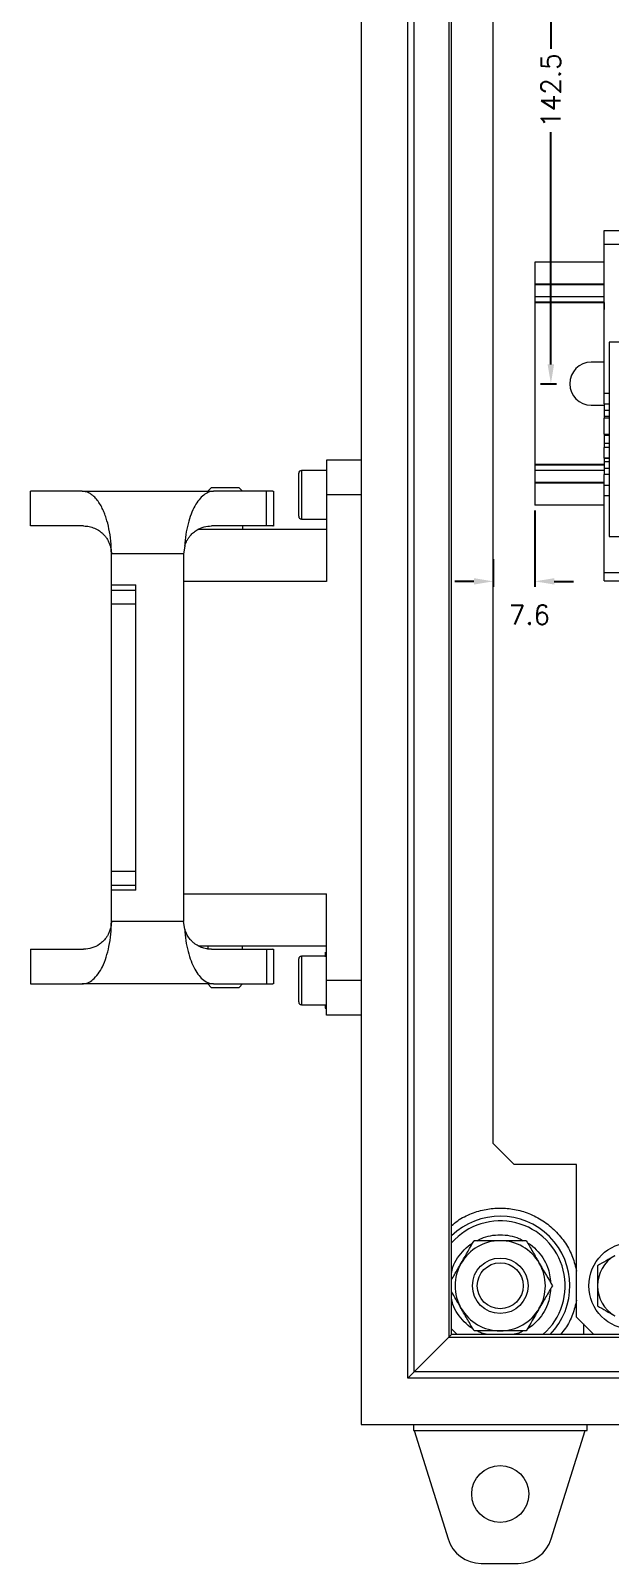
# Model space of a CAD drawing. Extents: x 4137 to 28680, y 2446 to 6814.
# Drawn here: x 16204.2 to 16309.4, y 6199.3 to 6477.6 of the extents above; entities that cross this region are included whole.
import ezdxf

# ---------------------------------------------------------------- set-up
doc = ezdxf.new("R2010")
doc.units = 0
doc.header["$LTSCALE"] = 0.5
doc.layers.get('0').update_dxf_attribs({"linetype": 'CONTINUOUS'})
doc.layers.get('DEFPOINTS').update_dxf_attribs({"linetype": 'CONTINUOUS'})
doc.layers.add('DIM', color=5, linetype='CONTINUOUS')
doc.layers.add('VOL', color=2, linetype='CONTINUOUS')
doc.styles.get("Standard").update_dxf_attribs({"font": 'simplex.shx'})
doc.dimstyles.new('YP115', dxfattribs={"dimscale": 0, "dimtxt": 37.5, "dimasz": 37.5, "dimexe": 0.5, "dimexo": 37.5, "dimgap": 22.5, "dimtad": 0, "dimtoh": 1, "dimdec": 1, "dimzin": 0, "dimdsep": 46, "dimtxsty": 'Standard', "dimcen": 0, "dimdle": 1.25, "dimadec": 0, "dimazin": 0, "dimtfac": 0.75, "dimtdec": 1, "dimtofl": 0, "dimtmove": 2, "dimatfit": 3, "dimfxl": 1, "dimtolj": 1, "dimtzin": 0, "dimarcsym": 0})

# ---------------------------------------------------------------- blocks, each defined once
blk = doc.blocks.new('*D52')
at = {"layer": 'DEFPOINTS', "color": 0, "transparency": 16777216}
for p in [(16298.59, 6555.21), (16303.26, 6555.21), (16295.7, 6413.46)]:
    blk.add_point(p, dxfattribs=at)
at = {"layer": 'DIM', "color": 0, "lineweight": -2, "transparency": 16777216}
for p, q in [((16302.26, 6555.21), (16297.59, 6555.21)), ((16298.59, 6551.71), (16298.59, 6474.27)), ((16298.59, 6416.96), (16298.59, 6459.14)), ((16296.7, 6413.46), (16299.59, 6413.46))]:
    blk.add_line(p, q, dxfattribs=at)
at = {"layer": 'DIM', "color": 0, "transparency": 16777216}
for points in [[(16298, 6551.71), (16299.17, 6551.71), (16298.59, 6555.21)], [(16298, 6416.96), (16299.17, 6416.96), (16298.59, 6413.46)]]:
    blk.add_solid(points, dxfattribs=at)
at = {"layer": 'DIM', "color": 0, "transparency": 16777216, "insert": (16298.59, 6466.7), "char_height": 3.5, "attachment_point": 5, "rotation": 90}
blk.add_mtext('\\A1;142.5', dxfattribs=at)
blk = doc.blocks.new('*D53')
at = {"layer": 'DEFPOINTS', "color": 0, "transparency": 16777216}
for p in [(16295.7, 6391.41), (16288.14, 6382.62), (16288.14, 6377.57)]:
    blk.add_point(p, dxfattribs=at)
at = {"layer": 'DIM', "color": 0, "lineweight": -2, "transparency": 16777216}
for p, q in [((16295.7, 6390.41), (16295.7, 6376.57)), ((16288.14, 6381.62), (16288.14, 6376.57)), ((16284.64, 6377.57), (16281.14, 6377.57)), ((16299.2, 6377.57), (16302.7, 6377.57))]:
    blk.add_line(p, q, dxfattribs=at)
at = {"layer": 'DIM', "color": 0, "transparency": 16777216}
for points in [[(16284.64, 6378.15), (16284.64, 6376.99), (16288.14, 6377.57)], [(16299.2, 6378.15), (16299.2, 6376.99), (16295.7, 6377.57)]]:
    blk.add_solid(points, dxfattribs=at)
at = {"layer": 'DIM', "color": 0, "transparency": 16777216, "insert": (16294.69, 6371.49), "char_height": 3.5, "attachment_point": 5}
blk.add_mtext('\\A1;7.6', dxfattribs=at)
blk = doc.blocks.new('*D54')
at = {"layer": 'DEFPOINTS', "color": 0, "transparency": 16777216}
for p in [(16295.7, 6391.41), (16288.14, 6382.62), (16288.14, 6377.57)]:
    blk.add_point(p, dxfattribs=at)
at = {"layer": 'DIM', "color": 0, "lineweight": -2, "transparency": 16777216}
for p, q in [((16295.7, 6390.41), (16295.7, 6376.57)), ((16288.14, 6381.62), (16288.14, 6376.57)), ((16284.64, 6377.57), (16281.14, 6377.57)), ((16299.2, 6377.57), (16302.7, 6377.57))]:
    blk.add_line(p, q, dxfattribs=at)
at = {"layer": 'DIM', "color": 0, "transparency": 16777216}
for points in [[(16284.64, 6378.15), (16284.64, 6376.99), (16288.14, 6377.57)], [(16299.2, 6378.15), (16299.2, 6376.99), (16295.7, 6377.57)]]:
    blk.add_solid(points, dxfattribs=at)
at = {"layer": 'DIM', "color": 0, "transparency": 16777216, "insert": (16294.69, 6371.49), "char_height": 3.5, "attachment_point": 5}
blk.add_mtext('\\A1;7.6', dxfattribs=at)

msp = doc.modelspace()

# ---------------------------------------------------------------- linework, layer by layer
at = {"color": 7, "linetype": 'Continuous', "lineweight": 15}
for p, q in [((16264.2, 6602.46), (16264.2, 6224.46)), ((16264.2, 6602.46), (16264.2, 6224.46)), ((16272.63, 6232.89), (16272.63, 6594.02)), ((16272.63, 6232.89), (16272.63, 6594.02)), ((16273.8, 6234.06), (16273.8, 6592.86)), ((16273.8, 6234.06), (16273.8, 6592.86)), ((16280.09, 6586.57), (16280.09, 6240.34)), ((16280.09, 6586.57), (16280.09, 6240.34)), ((16280.58, 6240.84), (16280.58, 6586.08)), ((16280.58, 6240.84), (16280.58, 6586.08)), ((16288.14, 6275.49), (16288.14, 6482.76)), ((16288.14, 6275.49), (16288.14, 6482.76)), ((16308.24, 6441.3), (16320.21, 6441.3)), ((16308.24, 6438.78), (16308.24, 6441.3)), ((16308.24, 6441.3), (16320.21, 6441.3)), ((16308.24, 6438.78), (16308.24, 6441.3)), ((16308.24, 6438.78), (16320.21, 6438.78)), ((16308.24, 6411.69), (16308.24, 6438.78)), ((16308.24, 6438.78), (16320.21, 6438.78)), ((16308.24, 6411.69), (16308.24, 6438.78)), ((16308.24, 6435.51), (16295.7, 6435.51)), ((16295.7, 6435.51), (16295.7, 6431.48)), ((16308.24, 6435.51), (16295.7, 6435.51)), ((16295.7, 6435.51), (16295.7, 6431.48)), ((16295.7, 6431.48), (16295.7, 6429.21)), ((16295.7, 6431.48), (16295.7, 6429.21)), ((16308.24, 6429.21), (16295.7, 6429.21)), ((16295.7, 6429.21), (16295.7, 6428.2)), ((16308.24, 6429.21), (16295.7, 6429.21)), ((16295.7, 6429.21), (16295.7, 6428.2)), ((16295.7, 6428.2), (16295.7, 6398.72)), ((16295.7, 6428.2), (16295.7, 6398.72)), ((16308.24, 6428.22), (16308.24, 6426.94)), ((16308.24, 6428.22), (16308.24, 6426.94)), ((16319.26, 6421.02), (16309.18, 6421.02)), ((16309.18, 6421.02), (16309.18, 6385.74)), ((16319.26, 6421.02), (16309.18, 6421.02)), ((16309.18, 6421.02), (16309.18, 6385.74)), ((16308.24, 6417.36), (16305.91, 6417.36)), ((16308.24, 6417.36), (16305.91, 6417.36)), ((16305.91, 6409.55), (16308.24, 6409.55)), ((16305.91, 6409.55), (16308.24, 6409.55)), ((16309.18, 6411.69), (16308.24, 6411.69)), ((16308.24, 6409.8), (16308.24, 6411.69)), ((16309.18, 6411.69), (16308.24, 6411.69)), ((16308.24, 6409.8), (16308.24, 6411.69)), ((16308.24, 6409.8), (16309.18, 6409.8)), ((16308.24, 6409.8), (16308.24, 6408.67)), ((16308.24, 6409.8), (16309.18, 6409.8)), ((16308.24, 6409.8), (16308.24, 6408.67)), ((16308.24, 6408.67), (16308.24, 6407.51)), ((16308.24, 6408.67), (16308.24, 6407.51)), ((16308.24, 6407.51), (16308.24, 6407.21)), ((16308.24, 6407.51), (16308.24, 6407.21)), ((16309.18, 6407.21), (16308.24, 6407.21)), ((16308.24, 6404.32), (16308.24, 6407.21)), ((16309.18, 6407.21), (16308.24, 6407.21)), ((16308.24, 6404.32), (16308.24, 6407.21)), ((16308.24, 6404.32), (16308.24, 6404.13)), ((16308.24, 6404.32), (16308.24, 6404.13)), ((16308.24, 6404.13), (16309.18, 6404.13)), ((16308.24, 6404.13), (16309.18, 6404.13)), ((16308.24, 6404.13), (16308.24, 6402.62)), ((16308.24, 6404.13), (16309.18, 6404.13)), ((16308.24, 6404.13), (16309.18, 6404.13)), ((16308.24, 6404.13), (16308.24, 6402.62)), ((16309.18, 6402.62), (16308.24, 6402.62)), ((16308.24, 6402.62), (16308.24, 6401.87)), ((16309.18, 6402.62), (16308.24, 6402.62)), ((16308.24, 6402.62), (16308.24, 6401.87)), ((16309.18, 6401.87), (16308.24, 6401.87)), ((16309.18, 6401.87), (16308.24, 6401.87)), ((16308.24, 6399.94), (16308.24, 6401.87)), ((16309.18, 6401.87), (16308.24, 6401.87)), ((16309.18, 6401.87), (16308.24, 6401.87)), ((16308.24, 6399.94), (16308.24, 6401.87)), ((16264.2, 6399.6), (16257.9, 6399.6)), ((16257.9, 6399.6), (16257.9, 6393.3)), ((16264.2, 6399.6), (16257.9, 6399.6)), ((16257.9, 6399.6), (16257.9, 6393.3)), ((16295.7, 6398.72), (16295.7, 6397.71)), ((16295.7, 6398.72), (16295.7, 6397.71)), ((16309.18, 6399.94), (16308.24, 6399.94)), ((16308.24, 6399.94), (16308.24, 6399.93)), ((16309.18, 6399.94), (16308.24, 6399.94)), ((16308.24, 6399.94), (16308.24, 6399.93)), ((16308.24, 6399.93), (16308.24, 6399.25)), ((16308.24, 6399.93), (16308.24, 6399.25)), ((16308.24, 6399.25), (16308.24, 6398.09)), ((16308.24, 6399.25), (16308.24, 6398.09)), ((16252.86, 6393.3), (16252.86, 6397.2)), ((16252.86, 6393.3), (16252.86, 6397.2)), ((16257.9, 6397.71), (16253.36, 6397.71)), ((16257.9, 6397.71), (16253.36, 6397.71)), ((16308.24, 6397.71), (16295.7, 6397.71)), ((16295.7, 6397.71), (16295.7, 6395.44)), ((16308.24, 6397.71), (16295.7, 6397.71)), ((16295.7, 6397.71), (16295.7, 6395.44)), ((16308.24, 6398.09), (16308.24, 6396.95)), ((16308.24, 6398.09), (16308.24, 6396.95)), ((16309.18, 6396.95), (16308.24, 6396.95)), ((16308.24, 6395.06), (16308.24, 6396.95)), ((16309.18, 6396.95), (16308.24, 6396.95)), ((16308.24, 6395.06), (16308.24, 6396.95)), ((16204.22, 6387.63), (16204.22, 6393.93)), ((16213.58, 6393.93), (16204.22, 6393.93)), ((16204.22, 6387.63), (16204.22, 6393.93)), ((16213.58, 6393.93), (16204.22, 6393.93)), ((16213.58, 6393.93), (16237.41, 6393.93)), ((16213.58, 6393.93), (16237.41, 6393.93)), ((16236.99, 6394.56), (16236.35, 6393.93)), ((16236.99, 6394.56), (16236.35, 6393.93)), ((16246.98, 6393.93), (16237.41, 6393.93)), ((16246.98, 6393.93), (16237.41, 6393.93)), ((16242.65, 6393.93), (16242.02, 6394.56)), ((16242.65, 6393.93), (16242.02, 6394.56)), ((16246.98, 6387.63), (16246.98, 6393.93)), ((16246.98, 6387.63), (16246.98, 6393.93)), ((16248.32, 6387.62), (16248.32, 6393.93)), ((16248.32, 6387.62), (16248.32, 6393.93)), ((16252.86, 6389.39), (16252.86, 6393.3)), ((16252.86, 6389.39), (16252.86, 6393.3)), ((16257.9, 6393.3), (16257.9, 6377.55)), ((16264.2, 6393.3), (16257.9, 6393.3)), ((16257.9, 6393.3), (16257.9, 6377.55)), ((16264.2, 6393.3), (16257.9, 6393.3)), ((16295.7, 6395.44), (16295.7, 6391.41)), ((16295.7, 6395.44), (16295.7, 6391.41)), ((16308.24, 6395.06), (16309.18, 6395.06)), ((16308.24, 6393.17), (16308.24, 6395.06)), ((16308.24, 6395.06), (16309.18, 6395.06)), ((16308.24, 6393.17), (16308.24, 6395.06)), ((16308.24, 6379.19), (16308.24, 6393.17)), ((16308.24, 6379.19), (16308.24, 6393.17)), ((16308.24, 6391.41), (16295.7, 6391.41)), ((16308.24, 6391.41), (16295.7, 6391.41)), ((16213.83, 6387.63), (16204.22, 6387.63)), ((16213.83, 6387.63), (16204.22, 6387.63)), ((16246.98, 6387.63), (16237.01, 6387.63)), ((16246.98, 6387.63), (16237.01, 6387.63)), ((16242.65, 6387.63), (16242.65, 6387)), ((16242.65, 6387.63), (16242.65, 6387)), ((16253.36, 6388.89), (16257.9, 6388.89)), ((16253.36, 6388.89), (16257.9, 6388.89)), ((16257.9, 6387), (16234.62, 6387)), ((16257.9, 6387), (16234.62, 6387)), ((16309.18, 6385.74), (16319.26, 6385.74)), ((16309.18, 6385.74), (16319.26, 6385.74)), ((16231.97, 6382.59), (16218.87, 6382.59)), ((16218.87, 6376.92), (16218.87, 6382.59)), ((16231.97, 6382.59), (16218.87, 6382.59)), ((16218.87, 6376.92), (16218.87, 6382.59)), ((16232.16, 6383.97), (16231.97, 6382.59)), ((16232.16, 6383.97), (16231.97, 6382.59)), ((16231.97, 6382.59), (16231.97, 6315.81)), ((16231.97, 6382.59), (16231.97, 6315.81)), ((16308.24, 6379.19), (16320.21, 6379.19)), ((16308.24, 6377.67), (16308.24, 6379.19)), ((16308.24, 6379.19), (16320.21, 6379.19)), ((16308.24, 6377.67), (16308.24, 6379.19)), ((16218.87, 6376.92), (16223.28, 6376.92)), ((16218.87, 6375.98), (16218.87, 6376.92)), ((16218.87, 6376.92), (16223.28, 6376.92)), ((16218.87, 6375.98), (16218.87, 6376.92)), ((16223.28, 6375.98), (16223.28, 6376.92)), ((16223.28, 6375.98), (16223.28, 6376.92)), ((16308.24, 6377.67), (16320.21, 6377.67)), ((16308.24, 6377.67), (16320.21, 6377.67)), ((16218.87, 6375.98), (16223.28, 6375.98)), ((16218.87, 6375.98), (16223.28, 6375.98)), ((16218.87, 6373.47), (16223.28, 6373.47)), ((16218.87, 6324.93), (16218.87, 6373.47)), ((16218.87, 6373.47), (16223.28, 6373.47)), ((16218.87, 6324.93), (16218.87, 6373.47)), ((16223.28, 6324.93), (16223.28, 6373.47)), ((16223.28, 6324.93), (16223.28, 6373.47)), ((16218.87, 6324.93), (16223.28, 6324.93)), ((16218.87, 6324.93), (16223.28, 6324.93)), ((16218.87, 6322.42), (16223.28, 6322.42)), ((16218.87, 6321.48), (16218.87, 6322.42)), ((16218.87, 6322.42), (16223.28, 6322.42)), ((16218.87, 6321.48), (16218.87, 6322.42)), ((16223.28, 6321.48), (16218.87, 6321.48)), ((16218.87, 6315.81), (16218.87, 6321.48)), ((16223.28, 6321.48), (16218.87, 6321.48)), ((16218.87, 6315.81), (16218.87, 6321.48)), ((16223.28, 6321.48), (16223.28, 6322.42)), ((16223.28, 6321.48), (16223.28, 6322.42)), ((16257.9, 6305.1), (16257.9, 6320.85)), ((16257.9, 6305.1), (16257.9, 6320.85)), ((16231.97, 6315.81), (16218.87, 6315.81)), ((16231.97, 6315.81), (16218.87, 6315.81)), ((16232.16, 6314.43), (16231.97, 6315.81)), ((16232.16, 6314.43), (16231.97, 6315.81)), ((16204.22, 6310.77), (16213.83, 6310.77)), ((16204.22, 6310.77), (16204.22, 6304.47)), ((16204.22, 6310.77), (16213.83, 6310.77)), ((16204.22, 6310.77), (16204.22, 6304.47)), ((16234.6, 6311.4), (16257.9, 6311.4)), ((16234.6, 6311.4), (16257.9, 6311.4)), ((16236.35, 6311.4), (16236.35, 6310.7)), ((16236.35, 6311.4), (16236.35, 6310.7)), ((16237.01, 6310.77), (16246.98, 6310.77)), ((16237.01, 6310.77), (16246.98, 6310.77)), ((16242.65, 6310.77), (16242.65, 6311.4)), ((16242.65, 6310.77), (16242.65, 6311.4)), ((16246.98, 6310.77), (16246.98, 6304.47)), ((16246.98, 6310.77), (16246.98, 6304.47)), ((16248.32, 6304.46), (16248.32, 6310.77)), ((16248.32, 6304.46), (16248.32, 6310.77)), ((16257.9, 6309.51), (16253.36, 6309.51)), ((16257.9, 6309.51), (16253.36, 6309.51)), ((16257.65, 6309.66), (16257.65, 6309.51)), ((16257.65, 6309.66), (16257.65, 6309.51)), ((16252.86, 6305.1), (16252.86, 6309)), ((16252.86, 6305.1), (16252.86, 6309)), ((16204.22, 6304.47), (16213.58, 6304.47)), ((16204.22, 6304.47), (16213.58, 6304.47)), ((16237.41, 6304.47), (16213.58, 6304.47)), ((16237.41, 6304.47), (16213.58, 6304.47)), ((16236.35, 6304.47), (16236.99, 6303.83)), ((16236.35, 6304.47), (16236.99, 6303.83)), ((16237.41, 6304.47), (16246.98, 6304.47)), ((16237.41, 6304.47), (16246.98, 6304.47)), ((16242.65, 6304.47), (16242.02, 6303.84)), ((16242.65, 6304.47), (16242.02, 6303.84)), ((16252.86, 6301.19), (16252.86, 6305.1)), ((16252.86, 6301.19), (16252.86, 6305.1)), ((16264.2, 6305.1), (16257.9, 6305.1)), ((16257.9, 6298.8), (16257.9, 6305.1)), ((16264.2, 6305.1), (16257.9, 6305.1)), ((16257.9, 6298.8), (16257.9, 6305.1)), ((16253.36, 6300.69), (16257.9, 6300.69)), ((16253.36, 6300.69), (16257.9, 6300.69)), ((16257.65, 6300.69), (16257.65, 6300.06)), ((16257.65, 6300.69), (16257.65, 6300.06)), ((16257.65, 6300.06), (16257.9, 6300.06)), ((16257.65, 6300.06), (16257.9, 6300.06)), ((16264.2, 6298.8), (16257.9, 6298.8)), ((16264.2, 6298.8), (16257.9, 6298.8)), ((16291.92, 6271.71), (16288.14, 6275.49)), ((16291.92, 6271.71), (16288.14, 6275.49)), ((16303.26, 6271.71), (16291.92, 6271.71)), ((16303.26, 6271.71), (16291.92, 6271.71)), ((16303.26, 6243.99), (16303.26, 6271.71)), ((16303.26, 6243.99), (16303.26, 6271.71)), ((16306.41, 6240.84), (16303.26, 6243.99)), ((16306.41, 6240.84), (16303.26, 6243.99)), ((16304.52, 6242.73), (16304.52, 6240.84)), ((16304.52, 6242.73), (16304.52, 6240.84)), ((16273.8, 6234.06), (16280.09, 6240.34)), ((16273.8, 6234.06), (16280.09, 6240.34)), ((16280.09, 6240.34), (16491.49, 6240.34)), ((16280.09, 6240.34), (16491.49, 6240.34)), ((16491, 6240.84), (16280.58, 6240.84)), ((16491, 6240.84), (16280.58, 6240.84)), ((16273.8, 6234.06), (16272.63, 6232.89)), ((16273.8, 6234.06), (16272.63, 6232.89)), ((16498.95, 6232.89), (16272.63, 6232.89)), ((16498.95, 6232.89), (16272.63, 6232.89)), ((16497.78, 6234.06), (16273.8, 6234.06)), ((16497.78, 6234.06), (16273.8, 6234.06)), ((16264.2, 6224.46), (16516.2, 6224.46)), ((16264.2, 6224.46), (16516.2, 6224.46)), ((16273.65, 6224.46), (16273.65, 6223.41)), ((16273.65, 6224.46), (16273.65, 6223.41)), ((16273.65, 6223.41), (16273.76, 6223.41)), ((16273.65, 6223.41), (16273.76, 6223.41)), ((16273.76, 6223.41), (16304.82, 6223.41)), ((16273.76, 6223.41), (16279.93, 6203.68)), ((16273.76, 6223.41), (16304.82, 6223.41)), ((16273.76, 6223.41), (16279.93, 6203.68)), ((16298.66, 6203.68), (16304.82, 6223.41)), ((16298.66, 6203.68), (16304.82, 6223.41)), ((16304.82, 6223.41), (16305.15, 6223.41)), ((16304.82, 6223.41), (16305.15, 6223.41)), ((16305.15, 6223.41), (16305.15, 6224.46)), ((16305.15, 6223.41), (16305.15, 6224.46)), ((16285.94, 6199.26), (16292.64, 6199.26)), ((16285.94, 6199.26), (16292.64, 6199.26))]:
    msp.add_line(p, q, dxfattribs=at)
at = {"color": 8, "linetype": 'Continuous', "lineweight": 15}
for p, q in [((16308.24, 6408.67), (16309.18, 6408.67)), ((16308.24, 6408.67), (16309.18, 6408.67)), ((16309.18, 6407.51), (16308.24, 6407.51)), ((16309.18, 6407.51), (16308.24, 6407.51)), ((16308.24, 6404.32), (16309.18, 6404.32)), ((16308.24, 6404.32), (16309.18, 6404.32)), ((16308.24, 6399.93), (16309.18, 6399.93)), ((16308.24, 6399.93), (16309.18, 6399.93)), ((16309.18, 6399.25), (16308.24, 6399.25)), ((16309.18, 6399.25), (16308.24, 6399.25)), ((16253.36, 6397.71), (16253.36, 6393.3)), ((16253.36, 6397.71), (16253.36, 6393.3)), ((16309.18, 6398.09), (16308.24, 6398.09)), ((16309.18, 6398.09), (16308.24, 6398.09)), ((16253.36, 6393.3), (16253.36, 6388.89)), ((16253.36, 6393.3), (16253.36, 6388.89)), ((16308.24, 6393.17), (16309.18, 6393.17)), ((16308.24, 6393.17), (16309.18, 6393.17)), ((16257.9, 6377.55), (16231.97, 6377.55)), ((16257.9, 6377.55), (16231.97, 6377.55)), ((16231.97, 6320.85), (16257.9, 6320.85)), ((16231.97, 6320.85), (16257.9, 6320.85)), ((16253.36, 6309.51), (16253.36, 6305.1)), ((16253.36, 6309.51), (16253.36, 6305.1)), ((16253.36, 6305.1), (16253.36, 6300.69)), ((16253.36, 6305.1), (16253.36, 6300.69))]:
    msp.add_line(p, q, dxfattribs=at)
at = {"color": 7, "linetype": 'Continuous', "lineweight": 15, "flags": 128}
msp.add_lwpolyline([(16280.58, 6240.84), (16280.52, 6240.78), (16280.36, 6240.61), (16280.09, 6240.34)], dxfattribs=at)
msp.add_lwpolyline([(16280.58, 6240.84), (16280.52, 6240.78), (16280.36, 6240.61), (16280.09, 6240.34)], dxfattribs=at)
at = {"color": 8, "linetype": 'Continuous', "lineweight": 15, "flags": 128}
msp.add_lwpolyline([(16280.58, 6241.84), (16280.69, 6241.72), (16281.58, 6240.84)], dxfattribs=at)
msp.add_lwpolyline([(16280.58, 6241.84), (16280.69, 6241.72), (16281.58, 6240.84)], dxfattribs=at)
at = {"color": 7, "linetype": 'Continuous', "lineweight": 15}
for centre, radius in [((16313.34, 6249.66), 7.87), ((16313.34, 6249.66), 7.87), ((16289.4, 6249.66), 5.04), ((16289.4, 6249.66), 5.04), ((16289.4, 6249.66), 4.17), ((16289.4, 6249.66), 4.17), ((16289.4, 6211.86), 5.17), ((16289.4, 6211.86), 5.17)]:
    msp.add_circle(centre, radius, dxfattribs=at)
for centre, radius, start, end in [((16305.91, 6413.46), 3.91, 90, 270), ((16305.91, 6413.46), 3.91, 90, 270), ((16253.36, 6397.2), 0.504, 90, 180), ((16253.36, 6397.2), 0.504, 90, 180), ((16253.36, 6389.39), 0.504, 180, 270), ((16253.36, 6389.39), 0.504, 180, 270), ((16253.36, 6309), 0.504, 90, 180), ((16253.36, 6309), 0.504, 90, 180), ((16253.36, 6301.19), 0.504, 180, 270), ((16253.36, 6301.19), 0.504, 180, 270), ((16289.4, 6249.66), 8.19, 90.0186, 150.0186), ((16289.4, 6249.66), 8.19, 90.0186, 150.0186), ((16289.4, 6249.66), 8.19, 30.0186, 90.0186), ((16289.4, 6249.66), 8.19, 30.0186, 90.0186), ((16289.4, 6249.66), 8.19, 150.0186, 210.0186), ((16289.4, 6249.66), 8.19, 150.0186, 210.0186), ((16289.4, 6249.66), 8.19, 330.0186, 30.0186), ((16289.4, 6249.66), 8.19, 330.0186, 30.0186), ((16313.34, 6249.66), 6.3, 120, 180), ((16313.34, 6249.66), 6.3, 120, 180), ((16313.34, 6249.66), 6.3, 180, 240), ((16313.34, 6249.66), 6.3, 180, 240), ((16289.4, 6249.66), 8.19, 210.0186, 270.0186), ((16289.4, 6249.66), 8.19, 210.0186, 270.0186), ((16289.4, 6249.66), 8.19, 270.0186, 330.0186), ((16289.4, 6249.66), 8.19, 270.0186, 330.0186), ((16285.94, 6205.56), 6.3, 197.354, 270), ((16285.94, 6205.56), 6.3, 197.354, 270), ((16292.64, 6205.56), 6.3, 270, 342.646), ((16292.64, 6205.56), 6.3, 270, 342.646)]:
    msp.add_arc(centre, radius, start, end, dxfattribs=at)
at = {"color": 8, "linetype": 'Continuous', "lineweight": 15}
for radius, start, end in [(12.64, 315.7657, 134.2343), (12.64, 315.7657, 134.2343), (11.78, 311.5427, 138.4573), (11.78, 311.5427, 138.4573)]:
    msp.add_arc((16289.4, 6249.66), radius, start, end, dxfattribs=at)
at = {"color": 7, "linetype": 'Continuous', "lineweight": 15}
for points, knots in [([(16218.87, 6382.59), (16218.84, 6383.36), (16218.8, 6384.92), (16218.46, 6387.12), (16218.03, 6388.79), (16217.6, 6389.98), (16217.2, 6390.87), (16216.73, 6391.73), (16216.16, 6392.52), (16215.57, 6393.12), (16214.96, 6393.56), (16214.31, 6393.86), (16213.83, 6393.91), (16213.58, 6393.93)], [0, 0, 0, 0, 0.123485, 0.2497094, 0.3705494, 0.4348736, 0.4998427, 0.5779277, 0.6613773, 0.7498939, 0.8190889, 0.9025817, 1, 1, 1, 1]), ([(16218.87, 6382.59), (16218.84, 6383.36), (16218.8, 6384.92), (16218.46, 6387.12), (16218.03, 6388.79), (16217.6, 6389.98), (16217.2, 6390.87), (16216.73, 6391.73), (16216.16, 6392.52), (16215.57, 6393.12), (16214.96, 6393.56), (16214.31, 6393.86), (16213.83, 6393.91), (16213.58, 6393.93)], [0, 0, 0, 0, 0.123485, 0.2497094, 0.3705494, 0.4348736, 0.4998427, 0.5779277, 0.6613773, 0.7498939, 0.8190889, 0.9025817, 1, 1, 1, 1]), ([(16237.41, 6393.93), (16237.11, 6393.9), (16236.49, 6393.83), (16235.6, 6393.3), (16234.75, 6392.46), (16233.97, 6391.28), (16233.3, 6389.81), (16232.75, 6388.06), (16232.34, 6386.1), (16232.22, 6384.68), (16232.16, 6383.97)], [0, 0, 0, 0, 0.125339, 0.249985, 0.375869, 0.499958, 0.626027, 0.74986, 0.87568, 1, 1, 1, 1]), ([(16237.41, 6393.93), (16237.11, 6393.9), (16236.49, 6393.83), (16235.6, 6393.3), (16234.75, 6392.46), (16233.97, 6391.28), (16233.3, 6389.81), (16232.75, 6388.06), (16232.34, 6386.1), (16232.22, 6384.68), (16232.16, 6383.97)], [0, 0, 0, 0, 0.125339, 0.249985, 0.375869, 0.499958, 0.626027, 0.74986, 0.87568, 1, 1, 1, 1]), ([(16242.02, 6394.56), (16241.99, 6394.56), (16241.91, 6394.56), (16241.33, 6394.56), (16240.49, 6394.56), (16239.5, 6394.56), (16238.51, 6394.56), (16237.68, 6394.56), (16237.1, 6394.56), (16237.02, 6394.56), (16236.98, 6394.56)], [0, 0, 0, 0, 0.125, 0.25, 0.374999, 0.5, 0.625, 0.75, 0.875, 1, 1, 1, 1]), ([(16242.02, 6394.56), (16241.99, 6394.56), (16241.91, 6394.56), (16241.33, 6394.56), (16240.49, 6394.56), (16239.5, 6394.56), (16238.51, 6394.56), (16237.68, 6394.56), (16237.1, 6394.56), (16237.02, 6394.56), (16236.98, 6394.56)], [0, 0, 0, 0, 0.125, 0.25, 0.374999, 0.5, 0.625, 0.75, 0.875, 1, 1, 1, 1]), ([(16248.16, 6393.93), (16248.2, 6393.93), (16248.34, 6393.93), (16247.55, 6393.93), (16246.98, 6393.93)], [0, 0, 0, 0, 0.296633, 1, 1, 1, 1]), ([(16248.16, 6393.93), (16248.2, 6393.93), (16248.34, 6393.93), (16247.55, 6393.93), (16246.98, 6393.93)], [0, 0, 0, 0, 0.296633, 1, 1, 1, 1]), ([(16213.83, 6387.63), (16214.17, 6387.61), (16214.84, 6387.57), (16215.81, 6387.26), (16216.6, 6386.83), (16217.21, 6386.34), (16217.66, 6385.88), (16218.05, 6385.37), (16218.36, 6384.81), (16218.62, 6384.17), (16218.82, 6383.44), (16218.85, 6382.86), (16218.87, 6382.59)], [0, 0, 0, 0, 0.17529, 0.341504, 0.50016, 0.591087, 0.674174, 0.750201, 0.816448, 0.875182, 0.941928, 1, 1, 1, 1]), ([(16213.83, 6387.63), (16214.17, 6387.61), (16214.84, 6387.57), (16215.81, 6387.26), (16216.6, 6386.83), (16217.21, 6386.34), (16217.66, 6385.88), (16218.05, 6385.37), (16218.36, 6384.81), (16218.62, 6384.17), (16218.82, 6383.44), (16218.85, 6382.86), (16218.87, 6382.59)], [0, 0, 0, 0, 0.17529, 0.341504, 0.50016, 0.591087, 0.674174, 0.750201, 0.816448, 0.875182, 0.941928, 1, 1, 1, 1]), ([(16232.16, 6383.97), (16232.29, 6384.33), (16232.5, 6384.89), (16232.86, 6385.46), (16233.25, 6385.97), (16233.77, 6386.48), (16234.6, 6387.06), (16235.69, 6387.53), (16236.56, 6387.6), (16237.01, 6387.63)], [0, 0, 0, 0, 0.113169, 0.178166, 0.2498462, 0.3686049, 0.499907, 0.7424298, 1, 1, 1, 1]), ([(16232.16, 6383.97), (16232.29, 6384.33), (16232.5, 6384.89), (16232.86, 6385.46), (16233.25, 6385.97), (16233.77, 6386.48), (16234.6, 6387.06), (16235.69, 6387.53), (16236.56, 6387.6), (16237.01, 6387.63)], [0, 0, 0, 0, 0.113169, 0.178166, 0.2498462, 0.3686049, 0.499907, 0.7424298, 1, 1, 1, 1]), ([(16248.16, 6387.63), (16248.2, 6387.63), (16248.34, 6387.63), (16247.55, 6387.63), (16246.98, 6387.63)], [0, 0, 0, 0, 0.296633, 1, 1, 1, 1]), ([(16248.16, 6387.63), (16248.2, 6387.63), (16248.34, 6387.63), (16247.55, 6387.63), (16246.98, 6387.63)], [0, 0, 0, 0, 0.296633, 1, 1, 1, 1]), ([(16218.87, 6373.47), (16218.87, 6373.78), (16218.87, 6374.41), (16218.87, 6375.22), (16218.87, 6375.81), (16218.87, 6375.92), (16218.87, 6375.98)], [0, 0, 0, 0, 0.25, 0.500001, 0.75, 1, 1, 1, 1]), ([(16218.87, 6373.47), (16218.87, 6373.78), (16218.87, 6374.41), (16218.87, 6375.22), (16218.87, 6375.81), (16218.87, 6375.92), (16218.87, 6375.98)], [0, 0, 0, 0, 0.25, 0.500001, 0.75, 1, 1, 1, 1]), ([(16223.28, 6373.47), (16223.28, 6373.78), (16223.28, 6374.41), (16223.28, 6375.22), (16223.28, 6375.81), (16223.28, 6375.92), (16223.28, 6375.98)], [0, 0, 0, 0, 0.25, 0.500001, 0.75, 1, 1, 1, 1]), ([(16223.28, 6373.47), (16223.28, 6373.78), (16223.28, 6374.41), (16223.28, 6375.22), (16223.28, 6375.81), (16223.28, 6375.92), (16223.28, 6375.98)], [0, 0, 0, 0, 0.25, 0.500001, 0.75, 1, 1, 1, 1]), ([(16218.87, 6322.42), (16218.87, 6322.47), (16218.87, 6322.58), (16218.87, 6323.17), (16218.87, 6323.98), (16218.87, 6324.61), (16218.87, 6324.93)], [0, 0, 0, 0, 0.25, 0.499999, 0.75, 1, 1, 1, 1]), ([(16218.87, 6322.42), (16218.87, 6322.47), (16218.87, 6322.58), (16218.87, 6323.17), (16218.87, 6323.98), (16218.87, 6324.61), (16218.87, 6324.93)], [0, 0, 0, 0, 0.25, 0.499999, 0.75, 1, 1, 1, 1]), ([(16223.28, 6322.42), (16223.28, 6322.47), (16223.28, 6322.58), (16223.28, 6323.17), (16223.28, 6323.98), (16223.28, 6324.61), (16223.28, 6324.93)], [0, 0, 0, 0, 0.25, 0.499999, 0.75, 1, 1, 1, 1]), ([(16223.28, 6322.42), (16223.28, 6322.47), (16223.28, 6322.58), (16223.28, 6323.17), (16223.28, 6323.98), (16223.28, 6324.61), (16223.28, 6324.93)], [0, 0, 0, 0, 0.25, 0.499999, 0.75, 1, 1, 1, 1]), ([(16213.58, 6304.47), (16213.91, 6304.51), (16214.57, 6304.58), (16215.55, 6305.21), (16216.45, 6306.2), (16217.27, 6307.59), (16217.94, 6309.26), (16218.46, 6311.27), (16218.8, 6313.47), (16218.84, 6315.04), (16218.87, 6315.81)], [0, 0, 0, 0, 0.125442, 0.250088, 0.382533, 0.500071, 0.629263, 0.750161, 0.876453, 1, 1, 1, 1]), ([(16213.58, 6304.47), (16213.91, 6304.51), (16214.57, 6304.58), (16215.55, 6305.21), (16216.45, 6306.2), (16217.27, 6307.59), (16217.94, 6309.26), (16218.46, 6311.27), (16218.8, 6313.47), (16218.84, 6315.04), (16218.87, 6315.81)], [0, 0, 0, 0, 0.125442, 0.250088, 0.382533, 0.500071, 0.629263, 0.750161, 0.876453, 1, 1, 1, 1]), ([(16218.87, 6315.81), (16218.85, 6315.54), (16218.83, 6315.12), (16218.72, 6314.6), (16218.58, 6314.12), (16218.36, 6313.58), (16217.98, 6312.92), (16217.43, 6312.24), (16216.53, 6311.49), (16215.31, 6310.89), (16214.33, 6310.81), (16213.83, 6310.77)], [0, 0, 0, 0, 0.05805, 0.090046, 0.125012, 0.183595, 0.250017, 0.366367, 0.49998, 0.740569, 1, 1, 1, 1]), ([(16218.87, 6315.81), (16218.85, 6315.54), (16218.83, 6315.12), (16218.72, 6314.6), (16218.58, 6314.12), (16218.36, 6313.58), (16217.98, 6312.92), (16217.43, 6312.24), (16216.53, 6311.49), (16215.31, 6310.89), (16214.33, 6310.81), (16213.83, 6310.77)], [0, 0, 0, 0, 0.05805, 0.090046, 0.125012, 0.183595, 0.250017, 0.366367, 0.49998, 0.740569, 1, 1, 1, 1]), ([(16232.16, 6314.43), (16232.22, 6313.72), (16232.34, 6312.3), (16232.75, 6310.34), (16233.3, 6308.58), (16233.97, 6307.11), (16234.75, 6305.94), (16235.88, 6304.79), (16236.8, 6304.59), (16237.41, 6304.47)], [0, 0, 0, 0, 0.1244, 0.250328, 0.374221, 0.500433, 0.624584, 0.750609, 1, 1, 1, 1]), ([(16237.01, 6310.77), (16236.71, 6310.78), (16236.11, 6310.81), (16235.24, 6311.06), (16234.53, 6311.4), (16233.97, 6311.77), (16233.56, 6312.12), (16233.09, 6312.62), (16232.58, 6313.29), (16232.29, 6314.07), (16232.16, 6314.43)], [0, 0, 0, 0, 0.1736605, 0.3400251, 0.5002328, 0.5893522, 0.6725778, 0.7503304, 0.8868633, 1, 1, 1, 1]), ([(16232.16, 6314.43), (16232.22, 6313.72), (16232.34, 6312.3), (16232.75, 6310.34), (16233.3, 6308.58), (16233.97, 6307.11), (16234.75, 6305.94), (16235.88, 6304.79), (16236.8, 6304.59), (16237.41, 6304.47)], [0, 0, 0, 0, 0.1244, 0.250328, 0.374221, 0.500433, 0.624584, 0.750609, 1, 1, 1, 1]), ([(16237.01, 6310.77), (16236.71, 6310.78), (16236.11, 6310.81), (16235.24, 6311.06), (16234.53, 6311.4), (16233.97, 6311.77), (16233.56, 6312.12), (16233.09, 6312.62), (16232.58, 6313.29), (16232.29, 6314.07), (16232.16, 6314.43)], [0, 0, 0, 0, 0.1736605, 0.3400251, 0.5002328, 0.5893522, 0.6725778, 0.7503304, 0.8868633, 1, 1, 1, 1]), ([(16246.98, 6310.77), (16247.55, 6310.77), (16248.34, 6310.77), (16248.2, 6310.77), (16248.16, 6310.77)], [0, 0, 0, 0, 0.703367, 1, 1, 1, 1]), ([(16246.98, 6310.77), (16247.55, 6310.77), (16248.34, 6310.77), (16248.2, 6310.77), (16248.16, 6310.77)], [0, 0, 0, 0, 0.703367, 1, 1, 1, 1]), ([(16257.65, 6310.21), (16257.65, 6310.21), (16257.65, 6310.19), (16257.65, 6310.07), (16257.65, 6309.89), (16257.65, 6309.75), (16257.65, 6309.68)], [0, 0, 0, 0, 0.250001, 0.500003, 0.750003, 1, 1, 1, 1]), ([(16257.65, 6310.21), (16257.65, 6310.21), (16257.65, 6310.19), (16257.65, 6310.07), (16257.65, 6309.89), (16257.65, 6309.75), (16257.65, 6309.68)], [0, 0, 0, 0, 0.250001, 0.500003, 0.750003, 1, 1, 1, 1]), ([(16257.65, 6310.02), (16257.65, 6310.02), (16257.65, 6310.02), (16257.65, 6309.98), (16257.65, 6309.93), (16257.65, 6309.86), (16257.65, 6309.79), (16257.65, 6309.73), (16257.65, 6309.68), (16257.65, 6309.67), (16257.65, 6309.66)], [0, 0, 0, 0, 0.125, 0.249997, 0.374998, 0.500003, 0.624998, 0.749997, 0.874997, 1, 1, 1, 1]), ([(16257.65, 6310.02), (16257.65, 6310.02), (16257.65, 6310.02), (16257.65, 6309.98), (16257.65, 6309.93), (16257.65, 6309.86), (16257.65, 6309.79), (16257.65, 6309.73), (16257.65, 6309.68), (16257.65, 6309.67), (16257.65, 6309.66)], [0, 0, 0, 0, 0.125, 0.249997, 0.374998, 0.500003, 0.624998, 0.749997, 0.874997, 1, 1, 1, 1]), ([(16257.65, 6309.68), (16257.65, 6309.61), (16257.65, 6309.5), (16257.65, 6309.41), (16257.65, 6309.37)], [0, 0, 0, 0, 0.60416, 1, 1, 1, 1]), ([(16257.65, 6309.68), (16257.65, 6309.61), (16257.65, 6309.5), (16257.65, 6309.41), (16257.65, 6309.37)], [0, 0, 0, 0, 0.60416, 1, 1, 1, 1]), ([(16236.98, 6303.84), (16237.02, 6303.84), (16237.1, 6303.84), (16237.68, 6303.84), (16238.51, 6303.84), (16239.5, 6303.84), (16240.49, 6303.84), (16241.33, 6303.84), (16241.91, 6303.84), (16241.99, 6303.84), (16242.02, 6303.84)], [0, 0, 0, 0, 0.125, 0.25, 0.375, 0.5, 0.625001, 0.75, 0.875, 1, 1, 1, 1]), ([(16236.98, 6303.84), (16237.02, 6303.84), (16237.1, 6303.84), (16237.68, 6303.84), (16238.51, 6303.84), (16239.5, 6303.84), (16240.49, 6303.84), (16241.33, 6303.84), (16241.91, 6303.84), (16241.99, 6303.84), (16242.02, 6303.84)], [0, 0, 0, 0, 0.125, 0.25, 0.375, 0.5, 0.625001, 0.75, 0.875, 1, 1, 1, 1]), ([(16246.98, 6304.47), (16247.55, 6304.47), (16248.34, 6304.47), (16248.2, 6304.47), (16248.16, 6304.47)], [0, 0, 0, 0, 0.703367, 1, 1, 1, 1]), ([(16246.98, 6304.47), (16247.55, 6304.47), (16248.34, 6304.47), (16248.2, 6304.47), (16248.16, 6304.47)], [0, 0, 0, 0, 0.703367, 1, 1, 1, 1]), ([(16282.31, 6253.75), (16282.36, 6253.85), (16283.16, 6255.23), (16283.94, 6256.59), (16284.67, 6257.85)], [0, 0, 0, 0, 0.0702152, 1, 1, 1, 1]), ([(16282.31, 6253.75), (16282.36, 6253.85), (16283.16, 6255.23), (16283.94, 6256.59), (16284.67, 6257.85)], [0, 0, 0, 0, 0.0702152, 1, 1, 1, 1]), ([(16289.4, 6257.85), (16288.97, 6257.85), (16287.37, 6257.85), (16285.81, 6257.85), (16284.67, 6257.85)], [0, 0, 0, 0, 0.268634, 1, 1, 1, 1]), ([(16289.4, 6257.85), (16288.97, 6257.85), (16287.37, 6257.85), (16285.81, 6257.85), (16284.67, 6257.85)], [0, 0, 0, 0, 0.268634, 1, 1, 1, 1]), ([(16294.13, 6257.85), (16293.73, 6257.85), (16292.19, 6257.85), (16290.59, 6257.85), (16289.4, 6257.85)], [0, 0, 0, 0, 0.25755, 1, 1, 1, 1]), ([(16294.13, 6257.85), (16293.73, 6257.85), (16292.19, 6257.85), (16290.59, 6257.85), (16289.4, 6257.85)], [0, 0, 0, 0, 0.25755, 1, 1, 1, 1]), ([(16294.13, 6257.85), (16294.51, 6257.18), (16295.29, 6255.84), (16296.09, 6254.46), (16296.49, 6253.76)], [0, 0, 0, 0, 0.495458, 1, 1, 1, 1]), ([(16294.13, 6257.85), (16294.51, 6257.18), (16295.29, 6255.84), (16296.09, 6254.46), (16296.49, 6253.76)], [0, 0, 0, 0, 0.495458, 1, 1, 1, 1]), ([(16280.58, 6250.76), (16280.75, 6251.06), (16281.32, 6252.04), (16281.9, 6253.05), (16282.31, 6253.75)], [0, 0, 0, 0, 0.306355, 1, 1, 1, 1]), ([(16280.58, 6250.76), (16280.75, 6251.06), (16281.32, 6252.04), (16281.9, 6253.05), (16282.31, 6253.75)], [0, 0, 0, 0, 0.306355, 1, 1, 1, 1]), ([(16296.49, 6253.76), (16296.55, 6253.66), (16297.35, 6252.28), (16298.13, 6250.92), (16298.86, 6249.66)], [0, 0, 0, 0, 0.070215, 1, 1, 1, 1]), ([(16296.49, 6253.76), (16296.55, 6253.66), (16297.35, 6252.28), (16298.13, 6250.92), (16298.86, 6249.66)], [0, 0, 0, 0, 0.070215, 1, 1, 1, 1]), ([(16282.31, 6245.56), (16282.25, 6245.66), (16281.67, 6246.67), (16281.1, 6247.66), (16280.58, 6248.55)], [0, 0, 0, 0, 0.096123, 1, 1, 1, 1]), ([(16282.31, 6245.56), (16282.25, 6245.66), (16281.67, 6246.67), (16281.1, 6247.66), (16280.58, 6248.55)], [0, 0, 0, 0, 0.096123, 1, 1, 1, 1]), ([(16298.86, 6249.66), (16298.47, 6249), (16297.7, 6247.65), (16296.9, 6246.27), (16296.49, 6245.57)], [0, 0, 0, 0, 0.495457, 1, 1, 1, 1]), ([(16298.86, 6249.66), (16298.47, 6249), (16297.7, 6247.65), (16296.9, 6246.27), (16296.49, 6245.57)], [0, 0, 0, 0, 0.495457, 1, 1, 1, 1]), ([(16284.67, 6241.47), (16284.29, 6242.13), (16283.51, 6243.47), (16282.71, 6244.86), (16282.31, 6245.56)], [0, 0, 0, 0, 0.495458, 1, 1, 1, 1]), ([(16284.67, 6241.47), (16284.29, 6242.13), (16283.51, 6243.47), (16282.71, 6244.86), (16282.31, 6245.56)], [0, 0, 0, 0, 0.495458, 1, 1, 1, 1]), ([(16296.49, 6245.57), (16296.44, 6245.47), (16295.64, 6244.09), (16294.86, 6242.73), (16294.13, 6241.47)], [0, 0, 0, 0, 0.070215, 1, 1, 1, 1]), ([(16296.49, 6245.57), (16296.44, 6245.47), (16295.64, 6244.09), (16294.86, 6242.73), (16294.13, 6241.47)], [0, 0, 0, 0, 0.070215, 1, 1, 1, 1]), ([(16289.4, 6241.47), (16288.97, 6241.47), (16287.37, 6241.47), (16285.81, 6241.47), (16284.67, 6241.47)], [0, 0, 0, 0, 0.268634, 1, 1, 1, 1]), ([(16289.4, 6241.47), (16288.97, 6241.47), (16287.37, 6241.47), (16285.81, 6241.47), (16284.67, 6241.47)], [0, 0, 0, 0, 0.268634, 1, 1, 1, 1]), ([(16294.13, 6241.47), (16293.73, 6241.47), (16292.19, 6241.47), (16290.59, 6241.47), (16289.4, 6241.47)], [0, 0, 0, 0, 0.2575499, 1, 1, 1, 1]), ([(16294.13, 6241.47), (16293.73, 6241.47), (16292.19, 6241.47), (16290.59, 6241.47), (16289.4, 6241.47)], [0, 0, 0, 0, 0.2575499, 1, 1, 1, 1])]:
    msp.add_open_spline(points, degree=3, knots=knots, dxfattribs=at)
at = {"color": 8, "linetype": 'Continuous', "lineweight": 15}
for points, knots in [([(16280.58, 6260.58), (16280.94, 6260.89), (16282.02, 6261.82), (16284.15, 6262.84), (16286.76, 6263.61), (16289.4, 6263.85), (16292.03, 6263.61), (16294.66, 6262.85), (16297.19, 6261.54), (16299.45, 6259.71), (16301.28, 6257.45), (16302.61, 6254.95), (16303.05, 6253.16), (16303.26, 6252.29)], [0, 0, 0, 0, 0.048628, 0.14659, 0.240643, 0.32938, 0.418117, 0.51217, 0.610132, 0.710174, 0.810216, 0.908178, 1, 1, 1, 1]), ([(16280.58, 6260.58), (16280.94, 6260.89), (16282.02, 6261.82), (16284.15, 6262.84), (16286.76, 6263.61), (16289.4, 6263.85), (16292.03, 6263.61), (16294.66, 6262.85), (16297.19, 6261.54), (16299.45, 6259.71), (16301.28, 6257.45), (16302.61, 6254.95), (16303.05, 6253.16), (16303.26, 6252.29)], [0, 0, 0, 0, 0.048628, 0.14659, 0.240643, 0.32938, 0.418117, 0.51217, 0.610132, 0.710174, 0.810216, 0.908178, 1, 1, 1, 1]), ([(16280.58, 6251.89), (16280.63, 6252.28), (16280.78, 6253.3), (16281.64, 6254.76), (16282.82, 6256.22), (16283.81, 6257.12), (16284.41, 6257.43), (16284.44, 6257.45)], [0, 0, 0, 0, 0.171415, 0.438623, 0.711501, 0.984379, 1, 1, 1, 1]), ([(16280.58, 6251.89), (16280.63, 6252.28), (16280.78, 6253.3), (16281.64, 6254.76), (16282.82, 6256.22), (16283.81, 6257.12), (16284.41, 6257.43), (16284.44, 6257.45)], [0, 0, 0, 0, 0.171415, 0.438623, 0.711501, 0.984379, 1, 1, 1, 1]), ([(16285.21, 6257.85), (16285.47, 6257.99), (16286.74, 6258.69), (16289.4, 6259.07), (16292.05, 6258.69), (16293.33, 6257.99), (16293.58, 6257.85)], [0, 0, 0, 0, 0.10183, 0.500341, 0.898852, 1, 1, 1, 1]), ([(16285.21, 6257.85), (16285.47, 6257.99), (16286.74, 6258.69), (16289.4, 6259.07), (16292.05, 6258.69), (16293.33, 6257.99), (16293.58, 6257.85)], [0, 0, 0, 0, 0.10183, 0.500341, 0.898852, 1, 1, 1, 1]), ([(16294.36, 6257.45), (16294.39, 6257.43), (16294.99, 6257.12), (16295.97, 6256.22), (16297.18, 6254.77), (16298.25, 6252.78), (16298.43, 6251.18), (16298.54, 6250.21)], [0, 0, 0, 0, 0.013138, 0.232298, 0.451457, 0.666062, 1, 1, 1, 1]), ([(16294.36, 6257.45), (16294.39, 6257.43), (16294.99, 6257.12), (16295.97, 6256.22), (16297.18, 6254.77), (16298.25, 6252.78), (16298.43, 6251.18), (16298.54, 6250.21)], [0, 0, 0, 0, 0.013138, 0.232298, 0.451457, 0.666062, 1, 1, 1, 1]), ([(16298.54, 6249.11), (16298.43, 6248.14), (16298.25, 6246.54), (16297.18, 6244.55), (16295.97, 6243.1), (16294.99, 6242.19), (16294.39, 6241.89), (16294.36, 6241.87)], [0, 0, 0, 0, 0.334756, 0.549288, 0.768373, 0.987458, 1, 1, 1, 1]), ([(16298.54, 6249.11), (16298.43, 6248.14), (16298.25, 6246.54), (16297.18, 6244.55), (16295.97, 6243.1), (16294.99, 6242.19), (16294.39, 6241.89), (16294.36, 6241.87)], [0, 0, 0, 0, 0.334756, 0.549288, 0.768373, 0.987458, 1, 1, 1, 1]), ([(16284.44, 6241.87), (16284.41, 6241.89), (16283.81, 6242.19), (16282.82, 6243.1), (16281.64, 6244.55), (16280.78, 6246.02), (16280.63, 6247.03), (16280.58, 6247.43)], [0, 0, 0, 0, 0.016346, 0.289023, 0.5617, 0.828711, 1, 1, 1, 1]), ([(16284.44, 6241.87), (16284.41, 6241.89), (16283.81, 6242.19), (16282.82, 6243.1), (16281.64, 6244.55), (16280.78, 6246.02), (16280.63, 6247.03), (16280.58, 6247.43)], [0, 0, 0, 0, 0.016346, 0.289023, 0.5617, 0.828711, 1, 1, 1, 1]), ([(16303.26, 6247.03), (16303.04, 6246.16), (16302.6, 6244.38), (16301.56, 6242.27), (16300.63, 6241.2), (16300.32, 6240.84)], [0, 0, 0, 0, 0.385138, 0.796034, 1, 1, 1, 1]), ([(16303.26, 6247.03), (16303.04, 6246.16), (16302.6, 6244.38), (16301.56, 6242.27), (16300.63, 6241.2), (16300.32, 6240.84)], [0, 0, 0, 0, 0.385138, 0.796034, 1, 1, 1, 1]), ([(16287.17, 6240.84), (16286.77, 6240.88), (16286.07, 6240.96), (16285.47, 6241.32), (16285.22, 6241.47)], [0, 0, 0, 0, 0.576373, 1, 1, 1, 1]), ([(16287.17, 6240.84), (16286.77, 6240.88), (16286.07, 6240.96), (16285.47, 6241.32), (16285.22, 6241.47)], [0, 0, 0, 0, 0.576373, 1, 1, 1, 1]), ([(16293.59, 6241.47), (16293.33, 6241.32), (16292.73, 6240.96), (16292.03, 6240.88), (16291.63, 6240.84)], [0, 0, 0, 0, 0.425262, 1, 1, 1, 1]), ([(16293.59, 6241.47), (16293.33, 6241.32), (16292.73, 6240.96), (16292.03, 6240.88), (16291.63, 6240.84)], [0, 0, 0, 0, 0.425262, 1, 1, 1, 1])]:
    msp.add_open_spline(points, degree=3, knots=knots, dxfattribs=at)
at = {"color": 7, "linetype": 'Continuous', "lineweight": 15}
for points in [[(16310.19, 6255.11), (16309.13, 6254.5), (16308.09, 6253.9), (16307.04, 6253.3)], [(16310.19, 6255.11), (16309.13, 6254.5), (16308.09, 6253.9), (16307.04, 6253.3)], [(16307.04, 6253.3), (16307.04, 6252.09), (16307.04, 6250.88), (16307.04, 6249.66)], [(16307.04, 6253.3), (16307.04, 6252.09), (16307.04, 6250.88), (16307.04, 6249.66)], [(16307.04, 6249.66), (16307.04, 6248.44), (16307.04, 6247.23), (16307.04, 6246.02)], [(16307.04, 6249.66), (16307.04, 6248.44), (16307.04, 6247.23), (16307.04, 6246.02)], [(16307.04, 6246.02), (16308.09, 6245.42), (16309.13, 6244.81), (16310.19, 6244.2)], [(16307.04, 6246.02), (16308.09, 6245.42), (16309.13, 6244.81), (16310.19, 6244.2)]]:
    msp.add_open_spline(points, degree=3, dxfattribs=at)
at = {"layer": 'VOL'}
for p, q in [((16308.24, 6431.48), (16295.7, 6431.48)), ((16308.24, 6431.48), (16295.7, 6431.48)), ((16308.24, 6428.2), (16295.7, 6428.2)), ((16308.24, 6428.2), (16295.7, 6428.2)), ((16308.24, 6398.72), (16295.7, 6398.72)), ((16308.24, 6398.72), (16295.7, 6398.72)), ((16308.24, 6395.44), (16295.7, 6395.44)), ((16308.24, 6395.44), (16295.7, 6395.44))]:
    msp.add_line(p, q, dxfattribs=at)

# ---------------------------------------------------------------- dimensions: what is measured, and where the dimension line sits
at = {"layer": 'DIM'}
dim = msp.add_linear_dim(base=(16298.59, 6555.21), p1=(16295.7, 6413.46), p2=(16303.26, 6555.21), angle=90, text='142.5', dimstyle='YP115', override={"dimscale": 1, "dimtxt": 3.5, "dimasz": 3.5, "dimexe": 1, "dimexo": 1, "dimgap": 0.9, "dimtoh": 0, "dimdle": 1.3}, dxfattribs=at)
dim.commit()
dim.dimension.update_dxf_attribs({"geometry": '*D52', "text_midpoint": (16298.59, 6466.7), "dimtype": 160})
for picture in ['*D53', '*D54']:
    dim = msp.add_linear_dim(base=(16288.14, 6377.57), p1=(16295.7, 6391.41), p2=(16288.14, 6382.62), dimstyle='YP115', override={"dimscale": 1, "dimtxt": 3.5, "dimasz": 3.5, "dimexe": 1, "dimexo": 1, "dimgap": 0.9, "dimtoh": 0, "dimdle": 1.3}, dxfattribs=at)
    dim.commit()
    dim.dimension.update_dxf_attribs({"geometry": picture, "text_midpoint": (16294.69, 6371.49), "dimtype": 160})

doc.saveas('drawing.dxf')
